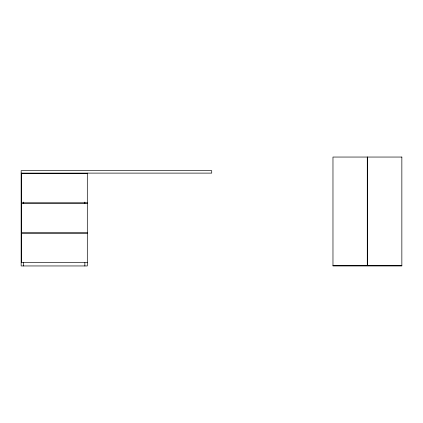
<?xml version="1.0" encoding="UTF-8"?>
<svg xmlns="http://www.w3.org/2000/svg" width="423" height="423" viewBox="0 0 423 423"><rect width="100%" height="100%" fill="white"/><g stroke="black" fill="none" stroke-linecap="round" stroke-linejoin="round"><path stroke-width="0.63" d="M21.15 173.113L211.722 173.113L211.722 170.665L21.15 170.665L21.15 265.951L87.307 265.951L87.307 173.113M87.307 173.388L21.42 173.388L21.42 202.786L87.307 202.786M87.307 203.331L21.42 203.331L21.42 232.735L87.307 232.735M87.307 233.279L21.42 233.279L21.42 262.683L87.307 262.683M332.97 265.676L367.275 265.676L367.275 157.049M401.85 265.676L367.545 265.676L367.545 157.049M84.854 202.083L84.854 203.4M84.854 262.657L84.854 265.951M23.598 202.083L23.598 203.4M23.598 262.657L23.598 265.951M401.85 157.049L332.97 157.049L332.97 265.951L401.85 265.951L401.85 157.049"/></g></svg>
